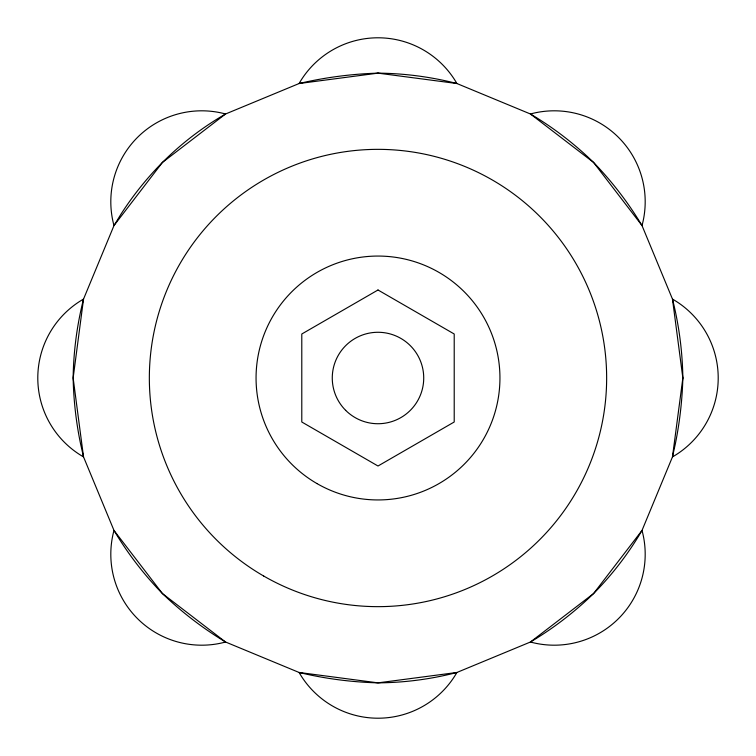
<?xml version="1.0" encoding="UTF-8"?>
<svg xmlns="http://www.w3.org/2000/svg" width="756" height="756" viewBox="0 0 756 756"><rect width="100%" height="100%" fill="white"/><g stroke="black" fill="none" stroke-linecap="round" stroke-linejoin="round"><path stroke-width="1.13" d="M83.529 299.092L73.143 378A304.857 256.35 82.5 0 0 80.599 443.952L83.529 456.907L113.986 530.428L162.436 593.564A304.857 260.782 37.5 0 0 225.571 642.014L299.092 672.471L378 682.857L456.907 672.471L530.428 642.014L593.564 593.564L642.014 530.428L672.471 456.907L675.325 443.942A304.857 240.323 -82.5 0 0 682.857 378L672.471 299.092L642.014 225.571A304.857 265.564 52.5 0 0 593.564 162.436L530.428 113.986L456.907 83.529L378 73.143A304.857 234.143 -7.5 0 0 299.092 83.529L225.571 113.986A304.857 304.791 -37.5 0 0 162.436 162.436A304.857 293.432 -52.5 0 0 120.932 214.231L113.986 225.571L83.529 299.092A304.857 272.179 -82.5 0 0 73.143 378L83.529 456.907A90.937 90.937 0 0 1 83.529 299.092M682.857 378L672.471 456.907A90.937 90.937 0 0 0 672.471 299.092A304.857 269.996 82.5 0 1 682.857 378M162.436 162.436L113.986 225.571A90.937 90.937 0 0 1 225.571 113.986L162.436 162.436M378 289.992L301.786 334.001L301.786 421.999L378 466.008L454.214 421.999L454.214 334.001L378 289.992M378 73.143L299.092 83.529A90.937 90.937 0 0 1 456.907 83.529A304.857 283.387 7.5 0 0 378 73.143M225.571 642.014L162.436 593.564A304.857 274.003 52.5 0 1 113.986 530.428A90.937 90.937 0 0 0 225.571 642.014M642.014 225.571L593.564 162.436A304.857 278.217 37.5 0 0 530.428 113.986A90.937 90.937 0 0 1 642.014 225.571M345.662 410.338A45.729 45.729 0 0 0 422.169 389.831A45.729 45.729 0 0 0 366.169 333.831A45.729 45.729 0 0 0 345.662 410.338M317.029 483.604A121.943 121.943 0 0 0 499.943 378A121.943 121.943 0 0 0 317.029 272.396A121.943 121.943 0 0 0 317.029 483.604M263.674 576.015A228.643 228.643 0 0 0 606.643 378A228.643 228.643 0 0 0 263.674 179.985A228.643 228.643 0 0 0 263.674 576.015M299.092 672.471A90.937 90.937 0 0 0 456.907 672.471A304.857 288.291 -7.5 0 1 378 682.857A304.857 242.846 7.5 0 1 299.092 672.471M530.428 642.014A90.937 90.937 0 0 0 642.014 530.428A304.857 293.432 -52.5 0 1 593.564 593.564A304.857 274.475 -37.5 0 1 530.428 642.014"/></g></svg>
